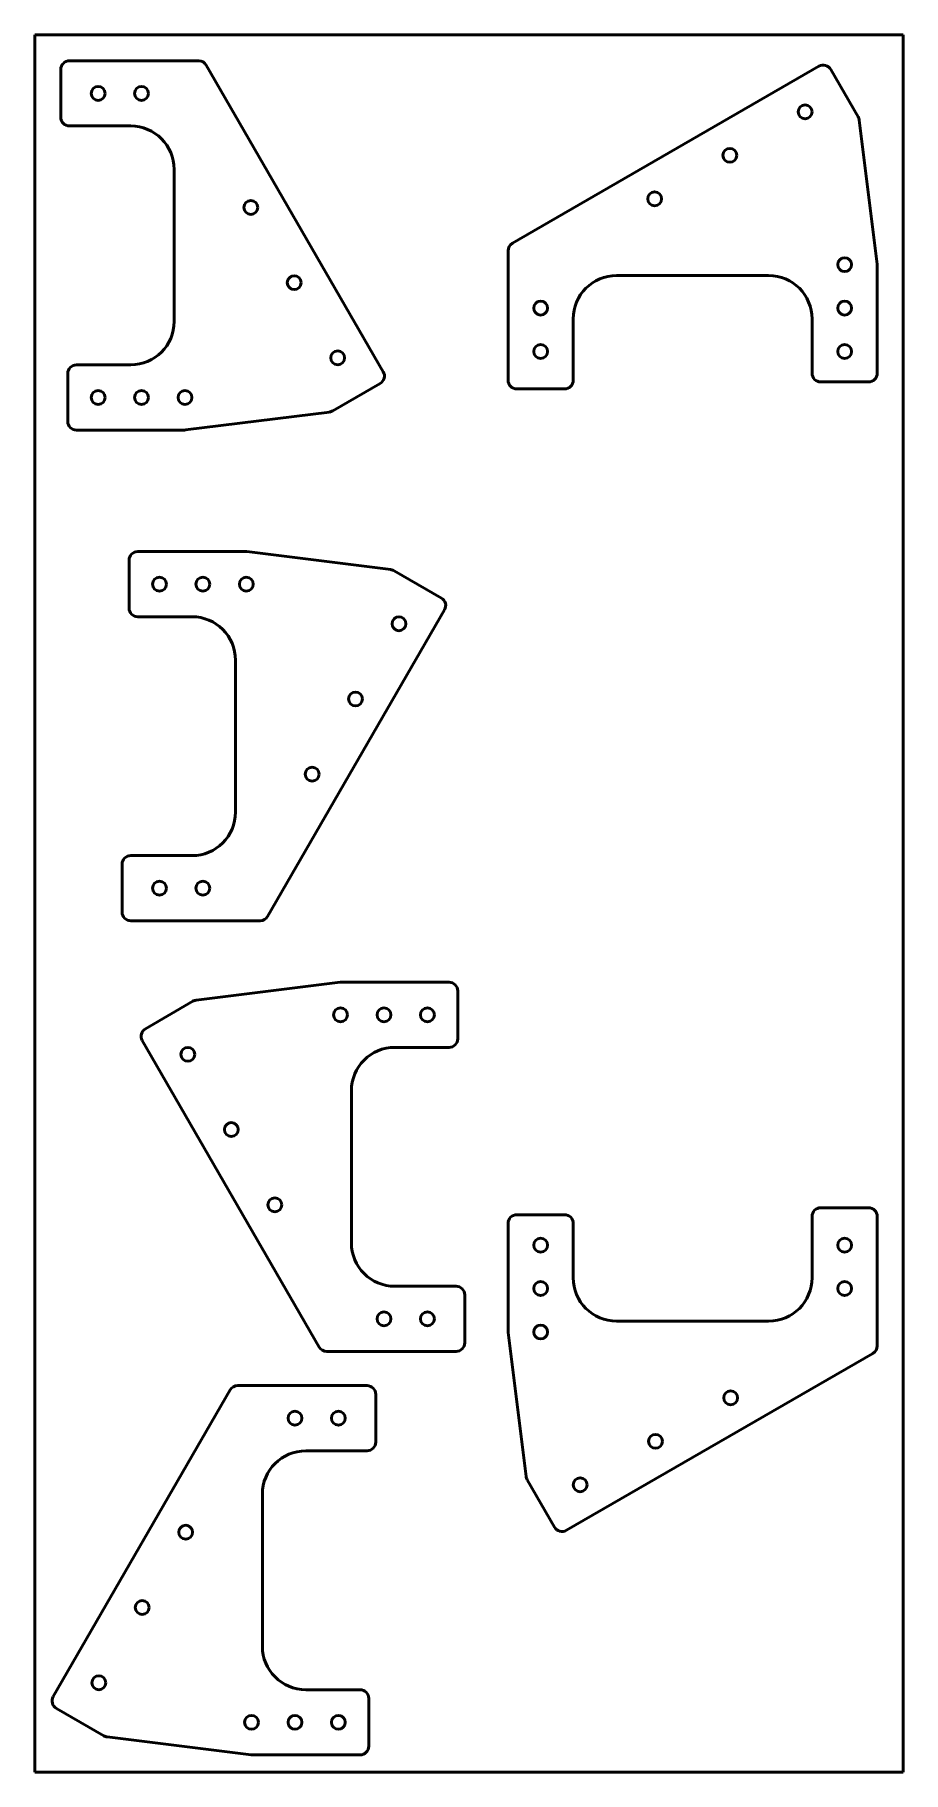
# Model space of a CAD drawing. Header units: millimetres. Extents: x 197 to 397, y 10 to 410.
import ezdxf

# ---------------------------------------------------------------- set-up
doc = ezdxf.new("R2010")
doc.units = ezdxf.units.MM
doc.layers.add('Visible (ISO)', color=7, linetype='Continuous', lineweight=50)

msp = doc.modelspace()

# ---------------------------------------------------------------- linework, layer by layer
at = {"layer": 'Visible (ISO)'}
for p, q in [((197, 410), (197, 10)), ((397, 410), (197, 410)), ((397, 10), (397, 410)), ((203, 391), (203, 402)), ((205, 404), (234.78, 404)), ((236.51, 403), (277.25, 332.43)), ((307, 361.99), (377.57, 402.73)), ((380.3, 402), (386.6, 391.09)), ((219.1, 389), (205, 389)), ((386.85, 390.34), (390.98, 357.2)), ((229.1, 344), (229.1, 379)), ((306, 330.48), (306, 360.26)), ((391, 356.96), (391, 332.08)), ((366, 354.58), (331, 354.58)), ((321, 344.58), (321, 330.48)), ((376, 332.08), (376, 344.58)), ((206.6, 334), (219.1, 334)), ((204.6, 321), (204.6, 332)), ((276.52, 329.7), (265.61, 323.4)), ((319, 328.48), (308, 328.48)), ((389, 330.08), (378, 330.08)), ((264.86, 323.15), (231.72, 319.02)), ((231.48, 319), (206.6, 319)), ((218.72, 289.02), (218.72, 278.02)), ((245.59, 291.02), (220.72, 291.02)), ((278.98, 286.87), (245.84, 291)), ((290.64, 280.32), (279.73, 286.62)), ((220.72, 276.02), (233.22, 276.02)), ((250.63, 207.02), (291.37, 277.59)), ((243.22, 266.02), (243.22, 231.02)), ((233.22, 221.02), (219.12, 221.02)), ((217.12, 219.02), (217.12, 208.02)), ((219.12, 206.02), (248.89, 206.02)), ((234.16, 187.73), (267.3, 191.86)), ((267.55, 191.88), (292.42, 191.88)), ((294.42, 189.88), (294.42, 178.88)), ((222.5, 181.18), (233.41, 187.48)), ((262.51, 107.88), (221.77, 178.45)), ((292.42, 176.88), (279.92, 176.88)), ((269.92, 166.88), (269.92, 131.88)), ((306, 111.47), (306, 136.35)), ((308, 138.35), (319, 138.35)), ((321, 136.35), (321, 123.85)), ((376, 123.85), (376, 137.95)), ((378, 139.95), (389, 139.95)), ((391, 137.95), (391, 108.17)), ((279.92, 121.88), (294.02, 121.88)), ((296.02, 119.88), (296.02, 108.88)), ((331, 113.85), (366, 113.85)), ((310.15, 78.09), (306.02, 111.23)), ((294.02, 106.88), (264.25, 106.88)), ((390, 106.44), (319.43, 65.7)), ((242.01, 98), (201.27, 27.43)), ((273.52, 99), (243.74, 99)), ((275.52, 86), (275.52, 97)), ((259.42, 84), (273.52, 84)), ((316.7, 66.43), (310.4, 77.34)), ((249.42, 39), (249.42, 74)), ((271.92, 29), (259.42, 29)), ((202, 24.7), (212.91, 18.4)), ((273.92, 16), (273.92, 27)), ((213.66, 18.15), (246.8, 14.02)), ((247.04, 14), (271.92, 14)), ((197, 10), (397, 10))]:
    msp.add_line(p, q, dxfattribs=at)
for centre in [(211.6, 396.5), (221.6, 396.5), (374.39, 392.24), (357.07, 382.24), (339.75, 372.24), (246.76, 370.25), (383.5, 357.08), (256.76, 352.93), (313.5, 347.08), (383.5, 347.08), (266.76, 335.61), (313.5, 337.08), (383.5, 337.08), (211.6, 326.5), (221.6, 326.5), (231.6, 326.5), (225.72, 283.52), (235.72, 283.52), (245.72, 283.52), (280.87, 274.41), (270.87, 257.09), (260.87, 239.77), (225.72, 213.52), (235.72, 213.52), (267.42, 184.38), (277.42, 184.38), (287.42, 184.38), (232.27, 175.27), (242.27, 157.95), (252.27, 140.63), (313.5, 131.35), (383.5, 131.35), (313.5, 121.35), (383.5, 121.35), (277.42, 114.38), (287.42, 114.38), (313.5, 111.35), (357.25, 96.19), (256.92, 91.5), (266.92, 91.5), (339.93, 86.19), (322.61, 76.19), (231.76, 65.25), (221.76, 47.93), (211.76, 30.61), (246.92, 21.5), (256.92, 21.5), (266.92, 21.5)]:
    msp.add_circle(centre, 1.6, dxfattribs=at)
for centre, radius, start, end in [((205, 402), 2, 90, 180), ((234.78, 402), 2, 30, 90), ((378.57, 401), 2, 30, 120), ((205, 391), 2, 180, 270), ((219.1, 379), 10, 0, 90), ((384.87, 390.09), 2, 7.1103, 30), ((308, 360.26), 2, 120, 180), ((389, 356.96), 2, 0, 7.1103), ((331, 344.58), 10, 90, 180), ((366, 344.58), 10, 0, 90), ((219.1, 344), 10, 270, 0), ((206.6, 332), 2, 90, 180), ((275.52, 331.43), 2, 300, 30), ((378, 332.08), 2, 180, 270), ((389, 332.08), 2, 270, 0), ((308, 330.48), 2, 180, 270), ((319, 330.48), 2, 270, 0), ((206.6, 321), 2, 180, 270), ((264.61, 325.13), 2, 277.1103, 300), ((231.48, 321), 2, 270, 277.1103), ((220.72, 289.02), 2, 90, 180), ((245.59, 289.02), 2, 82.8897, 90), ((278.73, 284.88), 2, 60, 82.8897), ((289.64, 278.59), 2, 330, 60), ((220.72, 278.02), 2, 180, 270), ((233.22, 266.02), 10, 0, 90), ((233.22, 231.02), 10, 270, 0), ((219.12, 219.02), 2, 90, 180), ((219.12, 208.02), 2, 180, 270), ((248.89, 208.02), 2, 270, 330), ((267.55, 189.88), 2, 90, 97.1103), ((292.42, 189.88), 2, 0, 90), ((234.41, 185.75), 2, 97.1103, 120), ((223.5, 179.45), 2, 120, 210), ((279.92, 166.88), 10, 90, 180), ((292.42, 178.88), 2, 270, 0), ((308, 136.35), 2, 90, 180), ((319, 136.35), 2, 0, 90), ((378, 137.95), 2, 90, 180), ((389, 137.95), 2, 0, 90), ((279.92, 131.88), 10, 180, 270), ((294.02, 119.88), 2, 0, 90), ((331, 123.85), 10, 180, 270), ((366, 123.85), 10, 270, 0), ((294.02, 108.88), 2, 270, 0), ((308, 111.47), 2, 180, 187.1103), ((389, 108.17), 2, 300, 0), ((264.25, 108.88), 2, 210, 270), ((243.74, 97), 2, 90, 150), ((273.52, 97), 2, 0, 90), ((273.52, 86), 2, 270, 0), ((259.42, 74), 10, 90, 180), ((312.13, 78.34), 2, 187.1103, 210), ((318.43, 67.43), 2, 210, 300), ((259.42, 39), 10, 180, 270), ((271.92, 27), 2, 0, 90), ((203, 26.43), 2, 150, 240), ((213.91, 20.13), 2, 240, 262.8897), ((247.04, 16), 2, 262.8897, 270), ((271.92, 16), 2, 270, 0)]:
    msp.add_arc(centre, radius, start, end, dxfattribs=at)

doc.saveas('drawing.dxf')
